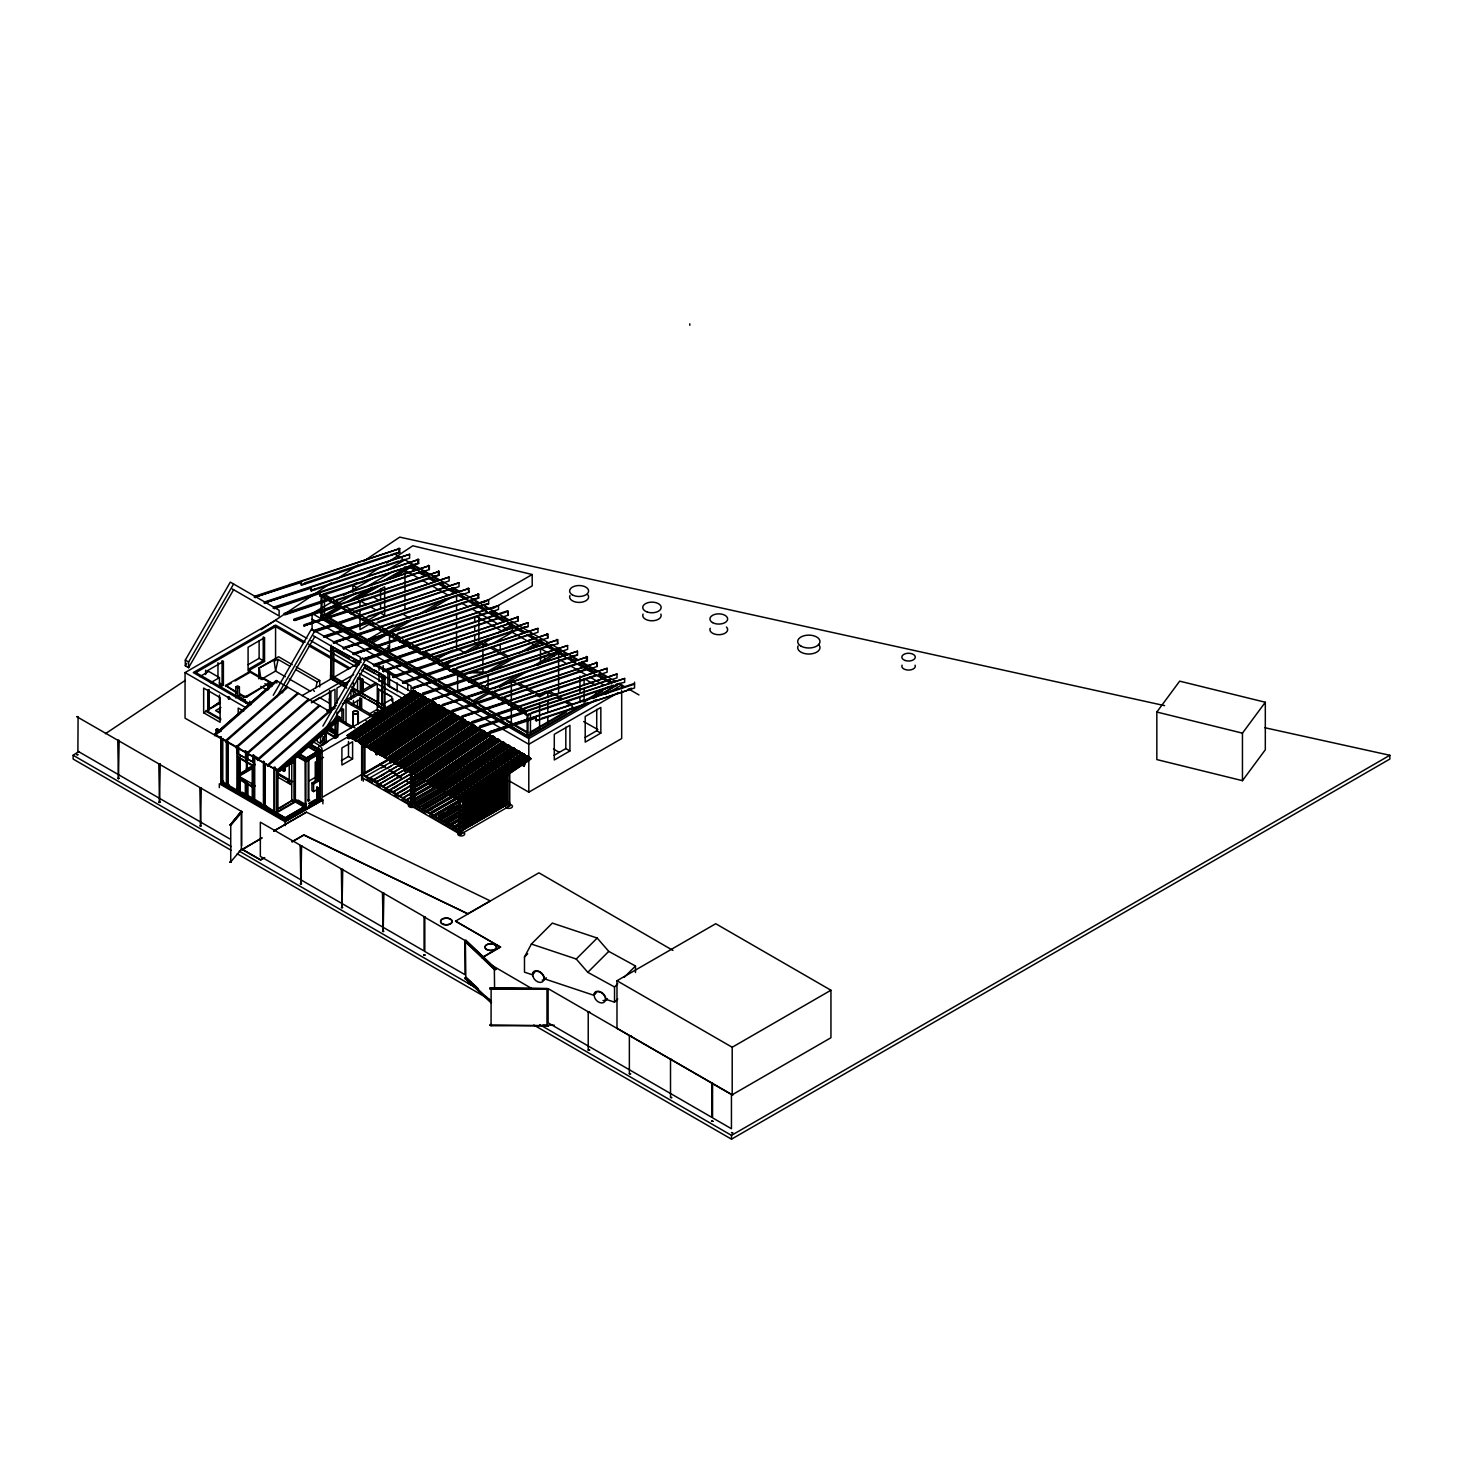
<?xml version="1.0" encoding="UTF-8"?>
<svg xmlns="http://www.w3.org/2000/svg" width="1463" height="1463" viewBox="0 0 1463 1463"><rect width="100%" height="100%" fill="white"/><g stroke="black" fill="none" stroke-linecap="round" stroke-linejoin="round"><path stroke-width="1.5" d="M254.452 597.306L300.647 581.89L301.433 585.237L399.728 552.429L399.728 548.588L254.617 596.282L254.452 597.306L301.469 582.347L301.433 585.237M264.328 603.012L310.522 587.577L311.308 590.942L409.603 558.135L409.603 554.276L264.492 601.988L264.328 603.012L311.345 588.053L311.308 590.942M412.365 565.45L320.36 596.173L319.574 592.808L273.38 608.242L273.544 607.2L418.656 559.506L418.656 563.346L412.365 565.45L411.542 564.59L413.188 566.492L411.542 565.541M320.36 596.173L319.574 592.808M423.063 571.247L331.059 602.354L330.272 598.989L284.078 614.405L284.243 613.381L429.354 565.687L429.354 569.528L423.063 571.631L422.24 570.771L423.063 571.631M331.059 602.354L330.272 598.989M432.938 577.336L340.934 608.041L340.148 604.694L293.953 620.111L294.118 619.087L439.229 571.393L439.229 575.233L432.115 576.861M340.934 608.041L340.148 604.694M442.814 582.64L350.809 613.747L350.023 610.382L303.829 625.817L303.993 624.792L449.104 577.08L449.104 580.939L442.814 583.024L441.991 582.183L442.814 583.024M350.809 613.747L350.846 610.857L303.829 625.817M452.689 588.345L360.684 619.452L359.898 616.088L313.704 631.522L313.868 630.48L458.98 582.786L458.98 586.626L452.689 588.729L451.866 587.87L452.689 588.729M360.684 619.452L359.898 616.088M462.564 594.051L370.56 625.158L369.773 621.793L323.579 637.21L323.744 636.186L468.855 588.492L468.855 592.332L462.564 594.435L461.741 593.576L462.564 594.435M370.56 625.158L370.596 622.269L326.505 636.99M333.454 642.915L379.649 627.499L380.435 630.846L478.73 598.038L478.73 594.197L333.619 641.891L333.454 642.915L380.471 627.974L380.435 630.846M390.347 633.662L343.33 648.621L343.494 647.597L488.605 599.903L488.605 603.744L390.31 636.551L390.347 633.662L387.878 632.144L407.592 620.751M400.222 639.368L353.205 654.327L353.369 653.303L498.481 605.591L498.481 609.449L400.185 642.257L400.222 639.368L395.357 636.46L399.399 638.6M508.356 611.296L363.245 658.99L507.533 610.821L508.356 615.137L410.061 647.963L409.274 644.598L365.183 659.319M410.061 647.963L409.274 644.598M449.69 666.671L424.069 651.895L419.936 653.668L419.149 650.304L375.058 665.025M419.936 653.668L419.149 650.304M521.816 628.633L429.811 659.356L429.025 655.991L382.831 671.426L382.995 670.401L528.106 622.708L528.106 626.548L520.993 628.157M429.811 659.356L429.848 656.466L382.831 671.426M531.691 633.954L439.686 665.062L438.9 661.697L392.706 677.131L392.87 676.107L537.982 628.395L537.982 632.254L531.691 634.339L530.868 633.479L531.691 634.339M439.686 665.062L438.9 661.697M541.566 639.66L449.562 670.767L448.775 667.402L402.581 682.837L402.746 681.795L547.857 634.101L547.857 637.941L541.566 640.044L540.743 639.185L541.566 640.044M449.562 670.767L448.775 667.402M551.441 645.366L459.437 676.473L458.651 673.108L412.456 688.524L412.621 687.5L557.732 639.806L557.732 643.647L551.441 645.75L550.618 644.89L551.441 645.75M459.437 676.473L459.473 673.583L412.456 688.524M561.317 651.072L469.312 682.16L468.526 678.814L422.332 694.23L422.496 693.206L567.607 645.512L567.607 649.353L561.317 651.437L560.494 650.596L561.317 651.437M469.312 682.16L468.526 678.814M432.207 699.936L478.401 684.501L479.187 687.866L577.483 655.058L577.483 651.2L432.371 698.912L432.207 699.936L479.224 684.977L479.187 687.866M442.082 705.641L488.276 690.207L489.063 693.572L587.358 660.746L587.358 656.905L442.247 704.599L442.082 705.641L489.099 690.682L489.063 693.572M590.942 668.17L498.938 699.277L498.151 695.913L451.957 711.329L452.122 710.305L597.233 662.611L597.233 666.451L590.942 668.554L590.119 667.695L590.942 668.554M498.938 699.277L498.151 695.913M461.833 717.035L508.027 701.618L508.813 704.965L607.108 672.157L607.108 668.317L461.997 716.01L461.833 717.035L508.85 702.094L508.813 704.965M610.693 679.582L518.688 710.671L517.902 707.306L471.708 722.74L471.872 721.716L616.984 674.004L616.984 677.863L612.796 679.253M518.688 710.671L517.902 707.306M617.569 683.916L624.664 682.288L624.664 678.448L479.553 726.142L479.389 727.184L525.601 711.75L525.546 714.639L528.801 714.31M526.369 715.114L525.601 711.75M634.54 682.179L634.54 687.994L536.244 720.82L535.476 717.455L489.264 732.872L489.428 731.847L633.717 683.678L634.54 684.154L489.428 731.847M536.244 720.82L535.476 717.455M231.117 824.913L229.746 824.766L231.044 825.004L241.651 812.312C239.237 810.612 244.284 811.727 241.029 811.764L230.368 824.821L241.029 811.764M261.914 837.878L242.127 849.82L241.084 849.29M229.307 698.893L228.722 696.626L230.038 698.253L227.698 697.211L228.685 699.259M255.275 597.782L255.44 596.758L399.728 548.588M265.15 603.488L265.315 602.463L409.603 554.276M273.38 608.242L418.656 559.506M284.078 614.405L429.354 565.687M293.953 620.111L439.229 571.393M304.651 626.292L304.816 625.268L449.104 577.08M334.277 643.391L334.442 642.367L478.73 594.197M344.152 649.097L344.317 648.072L488.605 599.903M354.028 654.802L354.192 653.778L498.481 605.591M363.903 660.508L364.068 659.466M383.653 671.901L383.818 670.877L528.106 622.708M392.706 677.131L537.982 628.395M402.581 682.837L547.857 634.101M413.279 689L413.444 687.976L557.732 639.806M422.332 694.23L567.607 645.512M433.03 700.411L433.194 699.387L577.483 651.2M442.905 706.117L443.07 705.075L587.358 656.905M451.957 711.329L597.233 662.611M462.655 717.51L462.82 716.486L607.108 668.317M471.708 722.74L616.984 674.004M479.389 727.184L624.664 678.448M489.264 732.872L490.251 732.323M289.839 666.195L278.135 659.447L275.574 671.078L260.944 679.509M315.88 687.793L317.16 681.977L319.72 680.496L319.72 686.915M117.772 740.516L119.143 740.424L118.448 778.828L117.753 740.424L119.125 740.516M117.753 778.426L119.143 778.426M158.827 764.235L160.217 764.125L159.504 802.529L158.809 764.125L160.217 764.125M158.827 802.236L160.217 802.126M199.864 787.826L201.272 787.826L200.577 826.248L199.864 787.826L201.272 787.826M199.901 825.937L201.272 825.845M300.208 845.852L301.579 845.742L300.884 884.164L300.189 845.742L301.579 845.742M300.189 883.762L301.579 883.762M341.354 869.607L342.726 869.497L342.031 907.92L341.336 869.497L342.726 869.497M341.354 907.609L342.726 907.517M382.501 893.363L383.873 893.253L383.178 931.675L382.483 893.253L383.873 893.253M382.501 931.364L383.873 931.273M588.217 1012.03L589.607 1012.03L588.217 1012.03L588.217 1050.05L589.607 1050.05L588.217 1050.05M629.364 1035.786L630.754 1035.786L629.364 1035.786L629.364 1073.805L630.754 1073.805L629.383 1073.696M670.511 1059.541L671.901 1059.541L670.511 1059.541L670.511 1097.561L671.883 1097.671L670.712 1097.268M617.752 998.955L614.533 1002.173L605.901 999.302A6.986 4.938 45 0 0 599.848 991.585A6.986 4.938 45 0 0 593.813 995.279L544.419 978.82A6.986 4.938 45 0 0 538.384 971.103A6.986 4.938 45 0 0 532.331 974.779L524.486 972.164L524.486 956.967L531.38 944.056L552.337 923.098L597.197 938.057L608.754 951.371L635.491 966.019L635.491 972.529M233.605 589.717L188.599 667.677L185.307 665.775L185.307 660.087L230.313 582.109L279.122 610.272L279.122 615.978L232.288 588.949M185.307 665.775L186.697 663.361M188.599 667.677L188.599 661.989L233.605 584.011M273.252 695.272L311.528 628.999L360.319 657.161L360.319 662.867L313.503 635.838M276.544 697.174L314.819 630.9L458.98 582.786M282.377 692.767L314.819 636.588M322.866 726.123L362.257 657.893L411.066 686.074L411.066 691.761L364.232 664.732M365.549 659.795L320.543 737.773L320.543 743.46L317.252 741.576L317.252 737.773M320.543 743.46L365.549 665.5M504.973 805.802L507.295 801.779M462.857 806.296L465.106 802.437M462.857 808.984L467.41 801.139M462.857 810.703L469.495 799.255M462.857 813.391L471.836 797.92M462.857 815.348L473.921 796.274M462.857 818.036L476.28 794.884M462.857 819.774L477.633 794.263M462.857 822.444L477.285 797.554M479.498 793.732L481.711 789.892M462.857 824.401L482.113 791.172M462.857 827.089L485.661 787.697M462.857 828.826L486.429 788.1L479.078 793.165M464.064 829.43L488.752 786.765M465.764 828.442L490.452 785.777M468.087 827.107L493.854 782.595M469.586 826.248L494.732 782.815M471.909 824.894L498.17 779.56M473.61 823.925L499.432 779.322M475.932 822.572L501.699 778.097M477.432 821.712L503.967 775.884M479.754 820.377L506.198 774.75M481.437 819.39L507.295 774.805M483.778 818.055L507.295 777.493M485.259 817.177L507.295 779.212M487.581 815.842L507.295 781.9M489.282 814.873L507.295 783.857M500.949 808.125L507.295 797.207M491.605 813.519L507.295 786.545M493.104 812.66L507.295 788.264M495.427 811.325L507.295 790.953M503.272 806.79L507.295 799.895M497.127 810.337L507.295 792.909M499.45 809.002L507.295 795.598M547.272 988.567L489.666 988.183L490.343 989.244L490.343 987.872L547.765 988.677M1156.831 712.042L1179.672 681.155L1265.312 702.258L1265.312 749.769L1242.453 780.675L1156.831 759.571L1156.831 712.042L1242.453 733.146L1265.312 702.258M230.368 824.821L241.029 812.148M374.418 714.968L374.418 713.066L376.064 712.591A12.381 7.15 0 0 1 379.191 713.249M524.486 956.967L527.704 953.73M532.331 974.779L534.653 972.456M531.38 944.056L576.239 959.015L597.197 938.057M576.239 959.015L587.797 972.328L608.754 951.371M593.813 995.279L596.136 992.938M614.533 1002.173L614.533 986.976L617.752 983.758M624.207 977.302L635.491 966.019M277.092 681.136L214.842 735.779L214.805 734.316L276.233 680.533L330.729 712.097M214.842 734.444L276.233 680.533M286.967 686.824L225.54 740.625L226.363 742.436M287.79 687.299L226.363 741.101L226.399 785.357L229.033 784.589L227.058 785.741L227.058 740.132M297.666 693.005L236.238 746.807L236.238 748.123L298.489 693.48M308.364 699.186L246.936 752.97L247.759 754.78M247.759 753.445L309.187 699.661M319.062 705.367L257.634 759.151L257.634 760.486L319.885 705.843M329.047 711.128L267.619 764.93L267.619 766.246L329.87 711.603M279.031 771.513L340.422 717.583L279.031 771.513L214.805 734.316M471.141 982.587L466.24 977.997L464.887 978.601L466.167 978.491L465.069 978.418L491.202 1002.905M529.606 757.541L463.204 802.62A2.926 1.536 55.9 0 0 460.717 801.194A2.908 1.536 55.9 0 1 458.248 799.767A2.926 1.536 55.9 0 0 455.779 798.341A2.908 1.536 55.9 0 1 453.311 796.914A2.926 1.536 55.9 0 0 450.842 795.488A2.908 1.536 55.9 0 1 448.373 794.062A2.926 1.536 55.9 0 0 445.886 792.635A2.908 1.536 55.9 0 1 443.417 791.209A2.926 1.536 55.9 0 0 440.948 789.782A2.908 1.536 55.9 0 1 438.479 788.356A2.926 1.536 55.9 0 0 436.011 786.929A2.908 1.536 55.9 0 1 433.542 785.503A2.926 1.536 55.9 0 0 431.073 784.077A2.908 1.536 55.9 0 1 428.604 782.65A2.926 1.536 55.9 0 0 426.117 781.224A2.908 1.536 55.9 0 1 423.648 779.797A2.926 1.536 55.9 0 0 421.179 778.371A2.908 1.536 55.9 0 1 418.711 776.944A2.926 1.536 55.9 0 0 416.242 775.518A2.908 1.536 55.9 0 1 413.773 774.092A2.926 1.536 55.9 0 0 411.286 772.665A2.908 1.536 55.9 0 1 408.817 771.239A2.926 1.536 55.9 0 0 406.348 769.812A2.908 1.536 55.9 0 1 403.879 768.386A2.926 1.536 55.9 0 0 401.411 766.959A2.908 1.536 55.9 0 1 398.942 765.515A2.926 1.536 55.9 0 0 396.455 764.088A2.908 1.536 55.9 0 1 394.004 762.662A2.926 1.536 55.9 0 0 391.517 761.235A2.908 1.536 55.9 0 1 389.048 759.809A2.926 1.536 55.9 0 0 386.579 758.383A2.908 1.536 55.9 0 1 384.111 756.956A2.926 1.536 55.9 0 0 381.642 755.53A2.908 1.536 55.9 0 1 379.173 754.103A2.926 1.536 55.9 0 0 376.686 752.677A2.908 1.536 55.9 0 1 374.217 751.251A2.926 1.536 55.9 0 0 371.748 749.824A2.908 1.536 55.9 0 1 369.279 748.398A2.926 1.536 55.9 0 0 366.811 746.971A2.908 1.536 55.9 0 1 364.342 745.545A2.926 1.536 55.9 0 0 361.855 744.118A2.908 1.536 55.9 0 1 359.386 742.692A2.926 1.536 55.9 0 0 356.917 741.266A2.908 1.536 55.9 0 1 354.448 739.839A2.926 1.536 55.9 0 0 351.98 738.413A2.908 1.536 55.9 0 1 349.511 736.986A2.926 1.536 55.9 0 0 347.206 735.523L413.517 690.463L416.315 692.383L348.121 738.358L352.327 736.547M347.17 735.542L413.755 690.445M348.121 738.358L347.901 735.468L413.48 691.121L398.503 701.435M353.534 731.847L394.754 703.977M347.371 735.34L348.669 735.944L415.035 691.011M348.669 735.944L415.547 691.487M349.511 736.986L415.913 691.908M350.754 737.974L417.174 693.078L421.253 695.236L354.796 740.077L350.754 737.974A2.908 1.536 55.9 0 1 349.895 737.279L349.09 736.346M350.974 738.084L417.613 693.279M351.413 738.23L418.016 693.371M351.632 738.266L418.381 693.334M351.961 738.413L418.711 693.297M353.571 738.76L419.991 693.864M354.083 739.236L420.484 694.34M420.85 694.76L354.43 739.656L420.869 694.943A2.908 1.536 55.9 0 0 423.319 696.37A2.926 1.536 55.9 0 1 425.806 697.796A2.908 1.536 55.9 0 0 428.275 699.223M354.832 740.132A2.908 1.536 55.9 0 0 356.551 741.119L422.99 696.223L426.19 698.089A2.908 1.536 55.9 0 0 427.068 698.784L431.128 700.942A2.908 1.536 55.9 0 0 432.847 701.929L433.194 701.893A2.926 1.536 55.9 0 1 435.7 703.502A2.908 1.536 55.9 0 0 438.15 704.928A2.926 1.536 55.9 0 1 440.637 706.355A2.908 1.536 55.9 0 0 443.106 707.781A2.926 1.536 55.9 0 1 445.575 709.208M356.917 741.266L423.648 696.169M356.588 741.119L358.325 741.485L424.928 696.735M359.02 742.088L425.44 697.193M359.386 742.509L425.788 697.613M359.386 742.692L425.806 697.796M358.545 741.65L359.77 742.985L426.154 698.034M359.77 742.985A2.908 1.536 55.9 0 0 360.648 743.679L427.068 698.784M360.648 743.679L427.507 698.985M360.867 743.789L427.946 699.076M361.855 744.118L428.586 699.021M362.403 743.936L363.501 744.502L429.866 699.588M363.501 744.502L430.378 700.046M430.744 700.466L364.324 745.362L430.744 700.649A2.908 1.536 55.9 0 0 433.213 702.075M431.091 700.887L364.689 745.783L363.921 744.905M432.883 701.929L366.463 746.825L369.664 748.69L436.047 703.74M366.792 746.971L433.523 701.874L436.084 703.794M368.402 747.337L434.822 702.441M368.895 747.794L435.316 702.898M369.261 748.215L435.681 703.319M369.279 748.398L435.7 703.502M374.565 751.507L440.985 706.611L437.163 704.599L370.541 749.385L374.601 751.543M370.962 749.586L437.583 704.745M371.383 749.678L438.15 704.745M371.73 749.824L438.479 704.727M373.339 750.19L439.76 705.294M373.851 750.647L440.272 705.751M374.217 751.251L440.619 706.172M441.479 707.452L375.881 751.799L376.101 754.506L445.209 708.604M379.502 754.359L445.922 709.464L443.088 707.598L376.357 752.531L379.557 754.396A2.908 1.536 55.9 0 0 380.417 755.091L384.495 757.249A2.908 1.536 55.9 0 0 386.195 758.236M376.686 752.677L443.417 707.58M376.101 754.506L444.697 708.147M379.173 754.103L445.575 709.025A2.908 1.536 55.9 0 0 448.044 710.634A2.926 1.536 55.9 0 1 450.531 712.06A2.908 1.536 55.9 0 0 452.981 713.487A2.926 1.536 55.9 0 1 455.468 714.913A2.908 1.536 55.9 0 0 457.919 716.358A2.926 1.536 55.9 0 1 460.406 717.766A2.908 1.536 55.9 0 0 462.875 719.211A2.926 1.536 55.9 0 1 465.344 720.637A2.908 1.536 55.9 0 0 467.813 722.064M380.417 755.091L447.678 710.488L380.855 755.292M380.636 755.201L447.056 710.305M381.258 755.383L448.355 710.433L381.624 755.53M383.233 755.896L449.635 711L450.915 712.353A2.908 1.536 55.9 0 0 452.616 713.341L455.853 715.206A2.908 1.536 55.9 0 0 456.73 715.901L460.79 718.059L394.333 762.918M383.727 756.353L450.147 711.457M384.111 756.956L450.513 711.878M384.458 757.212L450.86 712.316M452.652 713.341L386.89 758.181M386.561 758.383L453.311 713.286M387.128 758.2L388.207 758.767L454.591 713.853M388.207 758.767L455.084 714.31M388.646 759.169L455.45 714.749L389.048 759.809M389.396 760.065L455.816 715.169M395.504 756.078L389.871 759.864L390.091 762.589L390.914 763.064L390.694 760.339L456.291 716.01M399.253 753.536L408.616 747.209M412.365 744.667L436.724 728.208M440.473 725.666L449.854 719.339M456.73 715.901L390.31 760.797L394.37 762.955M390.53 760.925L457.151 716.102M390.95 761.053L457.59 716.193M391.517 761.235L458.248 716.139M393.108 761.601L459.528 716.705M393.62 762.058L460.04 717.163M393.986 762.497L460.388 717.601M393.986 762.662L460.406 717.766M396.455 764.107L463.186 718.991L465.728 720.912L399.289 765.771L396.126 763.942L463.186 718.991M398.101 764.472L464.466 719.558M398.558 764.911L464.978 720.015M398.924 765.35L465.344 720.454L398.942 765.533M467.794 721.881L400.185 766.502L467.813 721.881L470.684 723.764L404.227 768.624L401.228 766.795M400.624 766.703L467.246 721.881M401.392 766.959L468.142 721.844M403.002 767.307L469.422 722.411M403.514 767.764L469.916 722.868M403.879 768.386L470.281 723.307M404.062 768.441L404.263 768.66A2.908 1.536 55.9 0 0 405.983 769.648L472.75 724.734L475.621 726.617A2.908 1.536 55.9 0 0 476.499 727.312L480.559 729.47A2.908 1.536 55.9 0 0 482.278 730.458L485.515 732.323M406.348 769.812L473.079 724.697M403.861 767.947L404.904 771.147L408.287 768.861M406.019 769.648L407.976 770.196L474.359 725.264M407.976 770.196L474.872 725.739M408.817 771.239L475.219 726.16A2.908 1.536 55.9 0 0 477.706 727.769A2.926 1.536 55.9 0 1 480.175 729.196A2.908 1.536 55.9 0 0 482.644 730.622A2.926 1.536 55.9 0 1 485.131 732.049A2.908 1.536 55.9 0 0 487.581 733.475A2.926 1.536 55.9 0 1 490.068 734.901A2.908 1.536 55.9 0 0 492.537 736.328A2.926 1.536 55.9 0 1 495.006 737.754A2.908 1.536 55.9 0 0 497.475 739.181A2.926 1.536 55.9 0 1 499.962 740.607A2.908 1.536 55.9 0 0 502.412 742.034A2.926 1.536 55.9 0 1 504.9 743.46A2.908 1.536 55.9 0 0 507.35 744.886M408.415 770.58L409.201 771.513L475.585 726.581M409.201 771.513A2.908 1.536 55.9 0 0 410.079 772.226L476.499 727.312M410.079 772.226L476.719 727.44M410.298 772.336L477.139 727.586M410.518 772.409L477.688 727.586M411.286 772.665L478.017 727.55M411.103 772.501L412.932 773.049L479.297 728.117M413.389 773.488L479.809 728.592M412.932 773.049L413.755 773.909L480.175 729.013M414.102 774.329L480.522 729.434M482.315 730.458L415.894 775.353L419.095 777.219L485.478 732.286M416.224 775.518L482.955 730.403M417.833 775.865L484.253 730.97M418.327 776.341L484.747 731.445M418.692 776.762L485.113 731.866L418.711 776.944M486.813 733.237L419.972 777.932L487.216 733.31M420.192 778.042L487.911 733.256L421.161 778.371M422.77 778.718L489.191 733.823L490.452 735.176M420.613 778.188L423.447 779.377L489.703 734.298M423.63 779.614L490.05 734.719M423.648 779.797L490.068 734.901M423.996 780.035L490.416 735.139M426.117 781.224L492.848 736.108L495.39 738.029M426.666 781.041L427.745 781.608L494.128 736.675M427.745 781.608L494.64 737.151M428.586 782.467L495.006 737.571L428.586 782.65M428.933 782.888L495.354 737.992M428.184 781.992L428.97 782.924A2.908 1.536 55.9 0 0 429.848 783.638L496.487 738.852L500.346 740.9A2.908 1.536 55.9 0 0 502.047 741.887L505.284 743.753A2.908 1.536 55.9 0 0 506.161 744.448L510.221 746.605A2.908 1.536 55.9 0 0 511.94 747.593L445.886 792.635L448.757 794.354L515.159 749.458M429.848 783.638L496.908 738.998M430.287 783.839L497.475 738.998M431.055 784.077L497.786 738.961M469.33 758.767L474.945 754.963M499.066 739.528L432.664 784.424L432.883 787.295L431.841 784.095M433.158 784.899L499.578 740.004M505.247 743.698L438.827 788.594L435.663 786.783A2.908 1.536 55.9 0 1 433.926 785.796L499.944 740.424M433.889 785.741L500.291 740.845M435.663 786.783L502.412 741.851M435.992 786.747L502.742 741.814M437.602 787.277L504.022 742.381M438.114 787.752L504.516 742.857M438.479 788.356L504.881 743.277M506.161 744.448L439.741 789.343L443.801 791.501L510.185 746.551M439.961 789.453L506.381 744.557M440.162 789.545L506.801 744.704M440.582 789.636L507.35 744.704M440.948 789.782L507.679 744.667M442.539 790.13L508.959 745.234M443.051 790.605L509.471 745.709M443.417 791.209L509.819 746.13M511.977 747.593L445.868 792.452M445.886 792.635L512.288 747.556M450.385 790.111L446.636 792.635L446.855 795.36L445.813 792.16M487.874 764.765L491.623 762.241M447.495 793.001L513.897 748.087L514.958 749.221M447.989 793.458L514.409 748.562M448.355 793.879L514.775 748.983M448.373 794.062L514.775 749.166A2.908 1.536 55.9 0 0 517.244 750.592A2.926 1.536 55.9 0 1 519.731 752.019A2.908 1.536 55.9 0 0 522.181 753.445A2.926 1.536 55.9 0 1 524.668 754.871A2.908 1.536 55.9 0 0 527.137 756.298M449.836 795.159L516.476 750.354L520.115 752.311L453.658 797.152L449.616 795.049L516.476 750.354M450.257 795.305L516.914 750.446M450.823 795.488L517.555 750.391M452.433 795.854L518.853 750.958M452.945 796.311L519.347 751.415M453.292 796.732L519.712 751.836M453.311 796.914L519.731 752.019M453.695 797.207A2.908 1.536 55.9 0 0 455.414 798.195L521.852 753.299L525.052 755.164A2.908 1.536 55.9 0 0 525.93 755.859L526.771 756.152M455.45 798.195L522.51 753.244M455.761 798.158L457.407 798.725L523.791 753.811M457.407 798.725L524.303 754.268M458.248 799.584L524.65 754.689M457.846 799.127L458.431 799.822L524.668 754.871M458.431 799.822L525.016 755.109M458.632 800.06A2.908 1.536 55.9 0 0 459.51 800.755L526.15 755.969M459.51 800.755L526.351 756.06M459.949 800.956L527.448 756.097L460.717 801.194M460.15 801.011L462.125 801.413L528.728 756.664L529.99 758.017A2.908 1.536 55.9 0 0 530.868 758.712L464.448 803.608A2.908 1.536 55.9 0 1 463.186 802.437M462.82 802.017L529.24 757.121M529.953 757.98L463.533 802.876L462.125 801.413M464.32 803.15L471.708 798.158M490.16 785.686L499.377 779.45M503.071 776.944L521.523 764.472M464.448 803.608L530.868 758.712M462.271 801.669L463.314 804.869L529.716 759.974L528.692 756.773M231.319 850.387L73.15 759.059L73.15 755.274L78.856 751.47M105.427 733.713L185.179 680.441M261.146 629.712L331.406 582.786M337.093 578.964L357.996 565.029M363.684 561.207L399.765 537.122L1164.621 705.641M352.894 592.131L352.894 585.291L356.643 582.823M362.257 579.129L380.983 566.784M386.598 563.072L412.804 545.79L532.203 574.52L532.203 585.913L493.378 608.334M456.749 828.972L458.724 827.82M458.724 825.132L454.408 827.619M303.042 583.92L305.511 583.444M312.917 589.662L315.386 589.132M275.282 769.483L185.051 718.205L185.051 672.578L275.574 620.33L306.919 638.417M393.437 554.148L391.06 554.568L391.883 555.044M587.431 702.843L527.978 737.151L321.147 617.733L321.147 595.313L323.616 593.887L341.336 604.128M321.97 616.307L321.97 596.739L324.439 595.313L328.37 597.599M195.914 672.578L275.574 626.603L275.574 660.801M206.941 670.968L223.4 661.477L223.4 685.233L219.743 687.336M264.547 637.703L248.088 647.213L248.088 670.968L264.547 661.477L264.547 637.703L263.23 636.954L263.23 660.709L248.6 669.158M199.846 676.601L208.752 671.444L219.45 677.625L219.45 686.348M312.094 630.571L312.094 613.472L331.845 602.061M343.714 595.203L375.314 576.952M387.183 570.113L404.958 559.835M320.324 613.472L355.747 593.009M367.56 586.188L393.145 571.411M339.251 606.34L321.147 616.783L527.978 736.2L585.474 703.008M347.06 601.823L372.462 587.157M382.227 581.524L411.542 564.59M325.572 615.192L339.251 607.291M349.017 601.64L354.869 598.257M358.782 596.008L364.653 592.625M386.141 580.208L390.054 577.958M393.968 575.691L405.69 568.924M340.952 607.255L325.261 616.307L322.793 614.899M352.711 600.47L378.204 585.749M389.981 578.946L414.011 565.065L393.894 577.629M210.544 682.764L219.45 677.625M327.218 616.142L340.952 608.206M356.643 599.153L382.136 584.432M248.143 664.659L259.116 658.332L264.547 661.477M363.757 598.934L359.971 601.128L359.971 605.517M371.364 594.545L384.659 586.864L384.659 615.374L377.052 619.763M218.426 686.568L222.083 684.465L222.083 660.709L223.4 661.477M236.403 692.731L225.54 685.507L250.228 671.261L268.332 681.703A2.323 1.335 0 0 1 268.332 683.605L246.936 696.918A2.323 1.335 0 0 1 243.644 696.918L240.023 694.815M225.54 686.458L231.245 683.166M235.031 680.972L250.228 672.212L262.901 679.527M258.823 678.832L258.823 668.134L278.573 656.741L292.289 664.659M258.823 668.134L274.02 660.032L278.135 659.447M235.781 697.979L235.781 686.897L237.591 685.836L239.402 686.897L239.402 697.979M235.781 686.897L237.591 687.939L239.402 686.897M220.748 719.796L206.118 711.347L219.249 702.459L210.489 708.458M203.65 712.774L220.108 722.283L220.108 697.577L203.65 688.067L203.65 712.774L209.081 709.646L209.081 689.439M212.318 707.58L219.45 703.465M361.544 623.97L380.545 612.997L384.659 615.374M220.913 707.562L215.61 710.616L219.45 712.847M369.462 624.152L359.971 629.639L359.971 618.666M354.064 611.461L441.991 582.183M240.023 693.864L243.644 695.967A2.323 1.335 0 0 0 246.936 695.967L270.216 682.416L270.874 683.55M369.737 624.683L373.815 623.311M270.874 682.782L268.57 684.117L268.57 689.439M331.315 648.018L330.492 648.493L358.289 664.549M382.044 629.529L383.69 629.017M367.56 639.788L393.145 625.012M217.347 731.482L216.03 732.231L216.03 729.58L217.347 728.812L221.224 731.061M370.267 642.312L385.921 633.26M417.449 615.063L445.063 599.117M371.913 643.263L387.567 634.211M389.524 651.2L389.524 633.095L416.169 617.697M425.788 612.156L450.787 597.709M378.131 621.885L461.741 593.576M331.315 675.357L330.492 675.833L346.603 685.141M330.492 678.686L332.961 679.143L331.315 679.161L331.315 645.165L330.492 678.686L346.804 688.104M302.073 695.638L357.173 663.836M383.653 650.157L389.524 646.774L387.878 645.823M472.439 599.757L470.062 600.177L486.338 609.669M333.783 679.618L332.961 680.094L332.961 647.067L361.068 662.355M410.28 643.939L403.441 639.971L401.795 640.922L402.618 641.452M308.565 700.686L353.625 674.662M483.668 602.537L532.203 574.52M311.82 702.167L319.72 697.595M311.381 702.843L334.99 689.219L334.99 706.812M349.767 680.679L336.965 688.067L336.965 703.484M479.937 605.883L482.315 605.463M409.238 647.487L413.316 645.677L420.137 649.609M237.591 753.811L253.556 762.26L237.591 753.811L237.591 746.203M261.456 803.315L254.873 799.511L252.898 800.663L237.591 791.812L238.25 756.097M492.19 611.15L489.812 611.589L525.711 632.4M382.501 674.717L381.678 708.238L384.97 709.189L384.97 676.144L364.141 665.08M419.113 653.193L423.191 651.382M381.678 678.046L382.501 677.57L381.678 705.385M326.67 711.128L336.453 705.477M344.299 700.942L375.644 682.855M384.97 678.997L364.141 667.914M329.724 711.256L335.155 708.129M342.397 703.941L377.289 683.806L377.289 711.164M245.985 760.559L245.327 750.665M246.644 760.943L245.985 751.049M502.065 616.856L415.474 645.402M337.916 712.243L343.549 708.988L343.549 722.283M351.083 704.636L361.654 698.528L361.654 709.61M378.204 704.325L378.533 689.164L391.7 696.772L391.7 701.051M222.943 781.077L220.968 782.23L236.933 791.446L238.908 790.294M223.601 781.461L221.626 782.595L220.968 736.602L220.968 783.747L285.98 821.273M237.591 756.462L252.898 765.314L254.873 764.161M437.327 659.082L452.725 650.194M239.566 773.781L246.442 769.794L246.442 760.669M246.278 768.935L254.873 764.93M238.396 775.207L251.874 767.435M238.487 775.92L251.545 768.368M238.981 776.195L252.038 768.66M240.225 777.749L238.25 778.901L238.25 792.196L240.225 791.062L240.225 779.98M373.12 664.696L518.231 617.002L518.231 620.842L424.014 651.858M450.915 660.106L445.264 663.361L450.439 666.36M460.333 654.674L488.477 638.417M497.713 633.095L510.66 625.615M446.91 664.312L458.285 657.747M467.758 652.279L482.918 643.519L486.722 645.713M493.817 637.246L484.564 642.586L488.368 644.762M506.765 629.767L512.306 626.566L512.306 632.272L493.817 642.934M391.7 696.772L378.204 689.366M304.213 748.983L307.98 746.807M383.178 704.069L392.779 698.528L392.852 705.148M273.965 812.825L273.965 767.215L275.282 767.215M369.06 714.109L377.289 709.354L381.203 711.621M330.016 729.031L335.704 734.645L327.95 728.007M384.97 706.336L352.455 688.506M237.591 791.812L240.225 791.062M290.826 760.888L294.703 758.657L294.703 802.364M285.084 767.252L294.703 761.693L291.74 760.742L294.045 762.077L294.045 801.98L291.74 800.663L291.74 762.955M319.044 746.331L409.567 694.065A2.505 1.445 60 0 1 410.353 693.992M281.134 768.77L277.257 771.001L277.257 811.672L274.623 813.19L253.556 801.029L253.556 754.67M285.011 766.539L294.703 760.943L292.399 760.358M321.183 745.417L327.84 741.558M355.07 727.989L338.904 718.9L338.319 716.486L276.891 770.269L276.891 771.604L282.304 768.477M335.064 737.882L337.368 736.547L337.368 721.936L335.064 723.271L335.064 737.882L338.026 736.749M350.681 690.335L384.97 709.189M277.257 771.769L281.499 769.319M277.714 772.08L283.127 768.953L339.727 719.375L339.142 716.961L276.891 771.604M254.873 785.448L252.898 786.6L237.591 777.749M254.873 786.216L252.898 787.35L237.591 778.517M308.638 744.521L318.513 750.226L319.83 749.477L319.83 752.128M305.895 758.273L316.447 752.183M283.84 771.385L285.157 770.635L285.157 767.965L283.84 768.733L283.84 771.385L279.963 769.154M298.873 754.213L306.224 758.474L310.119 756.225M313.996 753.975L317.873 750.976L306.224 758.474M306.553 758.657L311.729 755.676M297.117 755.109L305.895 760.175L321.823 750.976L305.895 760.943L297.117 755.859M463.789 671.572L457.608 672.395L453.713 670.145M389.067 758.73L322.153 797.353L322.153 751.744L349.712 735.834M247.302 795.141L245.327 796.293L245.327 782.979L247.302 781.845L239.566 777.383L239.566 758.364M320.507 753.262L305.895 761.693L295.361 755.621M323.469 757.377L315.24 762.132L315.277 781.864M254.215 799.127L252.239 800.279L252.239 786.966M253.556 801.029L255.531 799.895M287.589 781.388L289.564 780.254L287.589 782.156L291.375 783.583M509.471 658.862L486.429 672.157L472.842 671.81M518.524 653.632L538.859 641.891M491.97 670.877L517.207 656.302M526.918 650.688L540.505 642.842M341.354 760.614L348.487 756.499L352.601 758.876L352.601 741.759L341.903 747.94L341.903 765.039L352.601 758.876M266.065 805.985L264.09 807.119L264.09 761.51M308.693 781.169L315.277 777.383M550.618 644.89L462.692 674.187L461.046 675.138L461.869 675.65M311.948 783.034L318.532 779.23L320.178 780.181L320.178 787.789L313.594 791.593L311.948 790.642L311.948 783.034L313.594 783.985L320.178 780.181M480.797 686.586L482.443 686.037M277.403 808.929L292.399 800.279L294.703 801.614L277.915 811.307L277.915 771.385M279.726 808.344L292.399 800.279M305.895 760.175L305.895 808.07L295.361 801.98L274.623 813.958L274.623 767.581M472.311 701.216L490.032 690.993M493.964 688.726L519.566 673.949M533.337 665.994L556.964 652.352M560.494 650.596L472.567 679.893M473.957 702.167L489.703 693.078M498.92 695.108L492.318 691.286L490.672 692.237L491.495 692.767M499.541 687.409L528.198 670.859M537.707 665.372L558.61 653.303L558.61 693.499M306.553 804.266L305.072 805.125L295.197 799.42L295.197 756.097M316.886 786.893L316.886 798.304L320.507 799.639L320.507 752.494M308.602 803.461L315.496 799.493M275.446 812.148L285.157 817.762L304.414 806.643M284.663 818.238L305.694 806.095M309.425 803.937L318.038 798.963L318.038 787.569M275.026 812.678L285.157 818.512L304.121 807.576M308.858 805.601L320.507 798.871M390.219 758.639L362.477 774.64L365.695 776.396L391.609 761.711M388.152 760.193L362.477 775.024L362.477 745.636M220.968 782.979L285.157 820.048L322.226 798.78L322.226 800.005L286.017 820.926L286.017 819.682M571.192 656.759L568.814 657.198L574.904 660.801M219.322 787.624L219.322 783.747L285.157 821.749L322.902 799.968L322.902 803.845M362.477 776.926L361.654 777.402L460.406 834.404L509.782 805.912L509.764 773.726M498.115 698.802L502.193 696.991L526.515 711.036M381.66 767.856L385.61 765.57M306.444 812.184L273.709 831.075L306.444 812.184L490.324 900.915L467.721 913.772L303.883 834.879L292.088 841.682M242.181 849.326L261.914 838.061M396.967 762.534L369.06 778.353L365.933 776.542M386.927 768.605L390.877 766.319M372.608 780.858L400.332 764.472L372.443 780.291L369.316 778.499M380.508 776.304L384.458 774.018M581.067 662.465L578.69 662.904L594.581 672.175M512.068 702.697L510.422 703.648L511.245 704.16M403.55 766.429L375.808 782.248L372.681 780.437M403.715 766.429L375.973 782.431L379.356 784.753M381.898 779.395L385.848 777.109M404.94 769.52L379.191 784.186L407.08 768.368M546.174 691.194L539.591 694.998L518.688 682.928M410.207 770.178L382.556 786.143L379.429 784.333M382.648 786.655L410.463 770.324M398.448 777.548L402.471 775.299M553.526 695.437L547.82 692.145L539.591 696.9L535.824 694.724M590.119 667.695L504.351 696.717M517.865 710.195L521.944 708.385M242.273 849.235L260.633 859.842L264.565 857.574M242.309 849.528L260.633 860.025L264.565 857.757M292.088 841.865L303.883 835.062L467.721 913.772M411.615 773.269L385.939 788.082L382.812 786.289M411.853 773.415L386.013 788.612L389.304 790.038L411.03 777.493M391.938 785.192L395.979 782.961M411.286 777.639L389.396 790.55M393.346 788.283L397.369 786.052M416.388 778.298L392.687 791.977L389.469 790.605M416.626 778.444L392.761 792.507M408.561 783.382L412.603 781.151M599.995 673.401L598.44 674.297L604.438 677.863M411.03 783.107L406.293 781.315M530.447 714.255L527.155 715.206L527.155 734.773M421.728 779.102L396.052 793.934L392.852 792.562M421.984 779.249L396.217 794.5M400.094 792.178L406.092 788.795M425.111 781.059L399.436 795.872L396.308 794.08M399.6 796.457L425.349 781.205M403.55 794.171L407.5 791.885M428.476 782.998L402.8 797.829L399.673 796.018M428.732 783.144L402.965 798.396M408.817 794.921L412.767 792.653M431.859 784.954L406.184 799.767L403.057 797.975M432.097 785.101L406.348 800.352M420.082 792.324L424.124 790.075M437.455 785.905L409.549 801.724L406.421 799.914M529.935 732.231L573.094 707.306M582.896 701.655L608.389 686.933M530.776 732.689L540.615 727.02M541.712 726.38L566.199 712.243M583.92 702.002L602.5 691.286M527.978 735.249L530.447 733.823M615.996 684.428L617.569 683.532M593.283 698.491L619.215 683.532L625.231 687.025M601.11 694.943L619.215 683.532M412.932 803.681L438.845 788.996M312.094 613.472L528.801 738.577L595.99 699.789M605.865 694.084L621.684 684.958L621.684 688.762M416.297 805.619L442.228 790.934M617.733 692.95L528.801 744.283L312.094 619.16M421.655 806.424L445.429 792.891L421.819 806.625M423.045 809.514L446.837 795.982L423.209 810.081M426.428 811.471L454.152 795.634L426.593 811.654M428.568 810.886L432.518 808.618M448.318 799.493L452.268 797.207M432.573 809.149L427.909 810.886M429.793 813.41L457.535 797.591M429.957 813.611L457.7 797.591M431.859 812.788L435.883 810.557M441.735 807.101L445.758 804.851M449.635 802.529L455.633 799.164M460.827 799.401L433.249 815.879M461.064 799.529L433.249 815.494L458.724 800.791M438.516 816.171L444.441 812.751M448.391 810.465L454.316 807.046M438.607 816.317L458.522 804.906M474.231 795.835L480.248 792.361M441.899 818.11L457.7 809.002M461.65 806.716L489.3 790.751L486.173 788.941M440.162 819.39L457.937 809.13M461.723 806.863L489.538 790.898L492.665 792.69L443.289 821.2M554.093 755.347L565.815 748.581L569.93 750.958L569.93 725.301L554.294 734.316L554.294 759.974L569.93 750.958M584.999 737.517L596.721 730.732L600.836 733.109L600.836 707.452L585.2 716.486L585.2 742.143L600.836 733.109M457.37 813.373L443.454 821.767M461.156 811.087L492.921 792.836L496.048 794.647L446.672 823.157L458.724 816.263M464.393 809.789L468.233 807.576M450.037 825.095L499.578 797.17M469.879 814.214L473.902 811.983M453.42 827.052L502.797 798.542L499.669 796.732L450.202 825.662M457.535 825.333L453.493 827.564L503.034 798.688L506.161 800.48M481.144 811.599L485.186 809.368M495.792 810.173L499.633 807.96M462.71 829.466L506.363 804.028M507.076 804.431L462.802 829.996L462.838 800.718M509.161 780.84L528.801 792.178L621.684 738.559L621.684 690.664M507.314 806.387L509.782 805.912M455.542 921.16L500.474 947.091L455.542 921.16L538.914 872.826L672.943 950.42M482.059 957.534L500.474 946.908M482.059 957.735L500.474 947.091M616.984 980.74L715.736 923.72L830.947 990.232L830.947 1037.742L732.195 1094.763L616.984 1028.251L616.984 980.74L732.195 1047.252L830.947 990.232M539.737 1024.649L731.5 1135.361L1389.85 755.274L1389.85 759.059L731.5 1139.165L533.794 1025.014M412.31 800.206L436.102 786.619M412.31 802.181L437.876 787.551M413.663 804.101L440.454 788.758M415.163 804.961L441.954 789.618M417.485 806.314L444.277 790.953M419.186 807.283L446.398 791.702M421.509 808.637L446.782 794.153M423.008 809.496L449.324 794.427M425.331 810.831L452.817 795.104M427.031 811.819L454.774 795.963M412.31 788.484L426.044 780.657M412.31 791.154L428.933 781.681M412.31 793.129L430.031 783.016M412.31 795.817L432.847 784.077M412.31 797.536L431.914 786.326M429.354 813.154L454.81 798.615M430.853 814.031L458.724 798.103M434.877 816.354L458.724 802.766M437.218 817.689L458.724 805.436M412.31 784.058L424.142 777.347M412.31 786.747L425.166 779.432M438.717 818.567L458.724 807.174M441.04 819.902L458.724 809.862M412.31 779.432L418.199 776.103M412.31 782.102L419.515 778.023M442.74 820.889L458.724 811.819M445.063 822.224L458.724 814.507M412.31 777.694L417.632 774.695M448.903 824.437L458.724 818.951M450.622 825.425L458.724 820.908M452.963 826.796L458.724 823.596M524.138 766.374L524.979 763.064L524.138 766.374L520.572 764.216M374.766 714.657L376.064 714.493A12.381 7.15 0 0 1 376.869 714.602M465.051 978.418L466.24 977.43L477.67 988.147M466.167 940.49L464.868 940.691L466.167 940.49L495.957 968.872L494.75 969.292L464.978 940.892L466.167 940.49L464.978 941.477L494.75 969.859L495.957 968.872L494.75 969.859M494.75 969.292L495.957 968.872M304.688 582.969L388.902 555.282M394.717 553.343L399.728 552.429M316.721 588.382L398.777 560.987M274.203 608.718L320.397 593.283M319.537 595.697L322.793 595.368M411.542 564.974L418.656 563.346M284.901 614.881L331.095 599.464M330.236 601.878L333.491 601.531M336.472 599.793L420.686 571.667M294.776 620.586L340.97 605.17M340.111 607.566L343.366 607.236M430.561 577.373L344.189 606.212L345.012 606.688M434.218 576.148L439.229 575.233M349.986 613.271L353.241 612.942M314.527 631.998L360.721 616.563M359.861 618.977L363.117 618.648M368.255 616.179L450.311 588.784L456.822 592.625M324.567 636.661L468.855 588.492M388.006 627.572L467.904 600.909L503.309 621.373M473.719 598.952L478.73 598.038M343.33 648.621L389.524 633.186L390.31 636.551M397.881 633.278L477.779 606.596M483.595 604.658L488.605 603.744M353.205 654.327L399.399 638.892L400.185 642.257M405.598 639.697L487.654 612.302M366.006 659.795L410.097 645.073M518.231 617.002L373.943 665.171L373.778 666.195L419.972 650.779M425.349 651.108L511.94 622.561M428.988 658.88L432.243 658.551M519.438 628.688L433.066 657.088M523.096 627.462L528.106 626.548M393.529 677.607L439.723 662.172M438.863 664.586L442.119 664.257M445.099 662.501L529.313 634.393L535.549 638.087M403.404 683.312L449.598 667.878M448.739 670.292L451.994 669.963M457.133 667.494L539.189 640.081L565.065 655.131M458.614 675.997L461.046 675.174M423.154 694.706L469.349 679.289M468.489 681.685L470.921 680.88M486.758 684.593L566.656 657.911M572.472 655.973L577.483 655.058M494.476 691.011L576.532 663.617M582.347 661.678L587.358 660.746M452.78 711.804L498.974 696.388M514.226 702.423L596.282 675.01M472.531 723.216L518.725 707.781M524.101 708.11L608.315 680.002L612.302 682.398M480.211 727.66L526.424 712.225M531.782 712.554L613.838 685.159M530.447 713.761L616.819 684.903L616.746 685.909M490.087 733.347L536.299 717.931M535.421 720.345L538.677 719.997M541.657 718.26L626.694 690.609M631.614 688.213L627.444 689.622L628.267 690.097M220.364 710.268L219.103 711.018L219.98 712.188M426.428 781.004L492.848 736.108M241.322 700.137L245.181 700.046L245.181 701.252M430.725 783.93L433.725 785.558M490.343 989.244L547.765 989.244M491.056 1024.941L547.107 1025.709L491.056 1025.746L491.056 1024.374M542.883 1024.978L554.166 1025.179M468.489 672.651L485.899 673.053M448.391 710.433L449.671 711.018M487.947 733.256L489.227 733.859M512.653 747.52L513.934 748.123M527.485 756.097L528.765 756.682M379.466 681.283L383.599 682.105M1264.983 727.751L1389.85 755.274M330.217 699.095L329.285 698.82L329.98 704.873M587.797 972.328L614.533 986.976M429.354 569.528L428.531 565.212M468.855 592.332L468.032 588.016M508.356 615.137L507.533 610.821M518.231 620.842L517.408 616.526M547.857 637.941L547.034 633.625M557.732 643.647L556.909 639.331M597.233 666.451L596.41 662.136M394.26 553.672L402.325 558.317M404.135 559.36L450.275 586.005M453.475 587.852L460.132 591.692M463.35 593.539L548.79 642.879M552.118 644.799L578.342 659.941M581.725 661.898L615.777 681.557M629.09 689.238L638.965 694.943M403.313 559.835L400.935 560.274L401.758 560.75M414.011 566.016L417.961 568.302M423.886 571.722L427.836 573.99M433.743 577.41L437.693 579.695M453.475 588.803L459.4 592.222M475.182 601.33L479.133 603.616M485.039 607.035L488.989 609.303M492.94 611.589L496.89 613.857M502.797 617.276L506.747 619.562M563.968 652.589L567.918 654.875M573.825 658.295L577.775 660.563M581.725 662.849L587.632 666.268M591.582 668.536L595.532 670.822M601.458 674.242L605.389 676.509M410.81 565.98L323.616 593.887M437.126 581.268L411.542 566.492L415.492 569.71M440.436 583.079L446.983 586.956M460.187 594.472L466.66 598.312M419.424 571.996L425.331 575.398M429.262 577.666L435.169 581.085M439.101 583.353L445.008 586.754M448.94 589.04L454.847 592.442M458.779 594.71L486.338 610.62M490.27 612.906L504.058 620.861M507.99 623.128L513.897 626.53M517.829 628.797L523.736 632.217M527.668 634.485L565.065 656.082M568.997 658.35L574.904 661.751M578.836 664.037L592.625 671.992M598.532 675.394L610.327 682.215M408.89 566.858L414.797 570.277M418.729 572.545L424.636 575.947M428.568 578.214L434.474 581.634M438.406 583.902L454.133 592.99M458.065 595.258L463.972 598.66M507.24 623.64L523.681 633.132M526.899 634.997L533.172 638.618M536.738 640.666L542.645 644.086M546.577 646.353L552.484 649.755M556.415 652.023L611.479 683.824M404.958 570.296L418.729 578.251M422.661 580.518L428.568 583.92M432.499 586.188L448.227 595.276M461.997 603.231L467.904 606.633M471.836 608.901L497.402 623.659M501.334 625.945L507.24 629.346M510.66 631.321L534.781 645.238M540.67 648.639L554.44 656.594M560.347 659.996L566.236 663.416M570.186 665.683L585.913 674.772M589.845 677.04L603.616 684.977M476.682 616.545L500.236 630.151M583.883 678.448L595.606 685.214M492.153 646.957L497.841 650.249M501.644 652.425L507.332 655.717M490.507 647.908L507.588 657.765M474.725 642.97L478.639 645.238M549.704 691.322L562.889 698.93M566.638 701.106L572.289 704.38M557.312 697.632L561.115 699.826M564.919 702.021L572.508 706.391M352.894 585.291L356.807 587.559M372.48 596.611L378.35 599.995M401.868 613.564L409.695 618.099M458.01 648.804L465.837 653.522M583.664 721.552L597.873 729.562M522.638 687.116L511.337 680.588L511.337 700.686M526.406 689.274L532.057 692.548M358.764 600.086L366.591 604.621M370.523 606.871L376.393 610.272M391.17 632.144L402.764 638.837M406.623 641.068L420.155 648.877M425.952 652.224L439.467 660.014M453.969 668.39L459.254 671.444M345.286 606.395L400.441 638.252M489.081 689.42L452.817 668.938M315.386 589.589L314.563 588.656M334.296 601.019L338.246 603.286M363.885 618.099L369.81 621.519M385.592 630.626L389.542 632.912M403.349 640.885L409.274 644.305M413.224 646.573L419.131 649.993M423.081 652.279L429.006 655.68M432.938 657.966L436.888 660.252M442.814 663.653L446.764 665.939M452.67 669.359L458.596 672.779M462.546 675.046L468.453 678.466M472.403 680.752L478.328 684.172M484.253 687.573L488.185 689.859M492.135 692.145L498.06 695.547M502.01 697.833L507.917 701.252M511.867 703.538L515.817 705.806M521.724 709.226L525.674 711.512M405.086 642.074L408.982 644.323M424.544 653.303L430.378 656.668M392.742 635.747L391.919 635.216L393.565 634.723M321.147 595.313L496.451 696.534M500.401 698.802L526.003 713.597M321.97 596.739L525.18 714.072M527.649 732.213L323.616 614.423L321.147 615.832L528.801 736.675M329.175 618.575L336.051 622.543M339.361 624.463L434.858 679.6M438.333 681.593L442.686 684.117M443.764 684.739L470.08 699.936M471.342 700.667L475.694 703.173M479.224 705.221L485.533 708.842M489.081 710.89L503.235 719.065M506.801 721.131L526.826 732.689M553.526 749.019L559.213 752.311M397.168 676.272L379.063 665.811L379.063 670.255M415.437 692.237L481.821 730.567M485.734 732.817L528.673 757.615M415.455 692.42L481.839 730.75M485.734 733L526.735 756.682M364.964 664.604L370.816 667.969M374.711 670.219L380.563 673.602M335.722 650.56L349.364 658.441M353.278 660.691L359.112 664.074M364.964 667.439L374.711 673.071M378.606 675.321L382.501 677.57M310.833 640.684L355.875 666.689M361.763 670.072L406.805 696.077M395.321 690.024L387.878 685.726L387.878 670.219M305.127 642.129L275.574 625.067L193.281 672.578L249.734 705.166M308.656 644.177L350.151 668.134M359.496 673.529L402.49 698.345M274.258 625.835L303.28 642.586M309.223 646.024L348.816 668.884M372.023 686.458L357.539 678.101L357.539 691.396M332.138 675.833L347.426 684.666M351.321 686.915L382.501 704.91M334.076 679.801L345.689 686.513M351.504 689.859L355.381 692.109M359.258 694.34L365.073 697.705M368.95 699.936L380.563 706.647M381.825 708.165L378.204 706.464L383.141 709.317M296.203 666.909L319.72 680.496M295.691 669.579L317.16 681.977M347.664 700.905L374.821 716.577M373.175 717.528L346.018 701.856L346.018 724.66M499.413 796.585L496.286 794.793L446.837 823.724M486.082 789.362L509.782 803.059L460.37 831.533L361.654 774.549M494.549 795.195L500.364 798.56M285.34 676.711L275.574 671.078L274.02 660.032M289.235 678.96L310.686 691.341M319.464 697.54L329.266 703.191M336.527 715.334L340.458 717.711M474.835 795.031L478.492 797.152L479.315 793.824L479.315 796.677M337.916 719.979L351.486 727.824M273.179 683.715L263.413 678.082A3.786 2.176 -60 0 0 261.932 679.472M271.972 686.092L267.912 683.733L267.912 689.914M268.57 684.885L271.533 686.586M264.858 683.678L268.753 685.928M347.901 735.468L463.094 802.145M260.78 686.366L266.668 689.768M327.95 730.165L335.704 734.645M337.368 735.596L335.722 737.315L326.304 731.866M337.368 736.364L338.026 721.552L335.722 722.887L335.722 738.266M325.188 731.994L335.722 738.065M379.758 764.088L385.629 767.49M389.524 769.739L395.394 773.122M388.719 770.215L394.571 773.598M395.394 774.073L401.264 777.456M394.571 774.549L400.441 777.932M185.307 660.087L188.599 661.989M225.54 685.507L236.403 691.78M219.34 682.874L223.4 685.233M238.597 696.242L245.181 700.046M194.597 671.828L251.343 704.581M238.597 697.394L243.535 700.302M238.597 697.778L243.096 700.375M312.387 741.339L320.196 745.856M370.999 778.042L376.777 781.388M450.622 823.998L456.493 827.4M362.477 774.073L368.255 777.402M375.954 781.845L381.733 785.192M389.432 789.636L395.211 792.964M410.628 801.87L411.45 802.346L410.628 802.821L410.628 771.166M309.955 743.771L319.83 749.477M319.848 749.842L321.823 750.976M412.31 803.315L456.785 828.991L506.326 801.066M458.651 830.07L456.95 829.558M185.051 672.578L245.766 707.635M309.296 744.155L322.153 751.744M319.848 750.592L321.823 751.744M366.427 779.212L372.352 782.632M376.302 784.899L380.252 787.185M384.202 789.471L390.127 792.891M394.077 795.159L398.027 797.445M401.978 799.731L425.678 813.41M429.628 815.696L461.229 833.928M309.296 746.807L319.172 752.512L319.172 749.842M308.638 747.191L318.513 752.896L318.513 750.226M243.699 711.201L238.213 708.037L238.213 714.767M299.385 753.756L308.199 758.84L308.199 801.413M206.118 710.415L220.748 718.845M220.566 731.427L216.689 729.196L216.689 731.866M216.03 729.58L219.907 731.811M280.622 768.77L284.499 771.001L284.499 768.349M253.556 755.42L257.506 757.706M276.891 772.61L292.673 781.699M277.33 773.653L290.954 781.516M322.902 799.968L285.157 820.048M276.891 773.836L288.723 780.675M316.886 798.304L319.19 799.639L319.19 788.228M287.589 782.156L291.375 784.333M277.385 776.835L291.21 784.808M237.591 757.231L252.898 766.063M297.995 800.078L305.895 804.65M295.361 801.23L305.237 806.936M239.566 776.615L252.477 784.058M241.998 792.086L251.087 797.335M238.085 790.77L228.21 785.064L228.21 741.741M251.837 798.707L247.137 796L247.137 782.705M285.157 817.945L265.242 806.46L265.242 765.405M224.918 784.406L242.657 794.647M254.489 801.468L260.396 804.888M268.278 809.441L272.228 811.709M276.178 813.995L282.085 817.415M490.014 964.245L531.508 988.403M229.782 838.902L77.886 751.214L78.088 716.705L76.716 716.614L241.614 811.526L241.614 845.742M467.666 983.045L475.548 987.397M73.15 755.274L231.319 846.583M239.219 851.137L478.438 989.262M237.244 853.807L490.306 999.906M485.844 996.376L490.745 1000.966M465.051 977.851L491.202 1002.338M466.167 941.056L495.957 969.439M491.568 1002.173L465.819 977.631L465.38 941.861M330.053 726.251L335.905 732.03M329.394 726.636L335.246 732.396M366.006 720.656L366.811 721.661M313.631 690.426L314.435 691.414M413.517 690.463L413.59 690.646A2.926 1.536 55.9 0 1 415.931 692.09A2.908 1.536 55.9 0 0 418.381 693.517A2.926 1.536 55.9 0 1 420.869 694.943M276.269 680.661L276.854 683.093M259.39 668.463L260.633 677.314M374.418 713.066L374.455 713.469A14.667 8.467 0 0 0 375.15 715.48M463.076 801.962L463.314 804.869M418.674 776.506L418.893 779.212L417.851 776.03M404.684 768.422L404.904 771.147M376.704 752.275L376.924 754.981M362.714 744.192L362.934 746.916L361.891 743.716M348.724 736.108L348.944 738.833M494.348 969.475L494.567 987.36M1242.453 733.146L1242.453 780.675M732.195 1047.252L732.195 1094.763M731.5 1135.361L731.5 1139.165M689.786 323.835L689.786 325.261M596.721 709.354L596.721 730.732M595.606 691.633L595.606 695.913M586.535 656.43L586.535 660.27M584.084 680.222L584.084 684.501M584.084 688.78L584.084 699.46L579.97 701.838L579.97 697.577M579.97 676.18L579.97 693.297M565.815 727.202L565.815 748.581M547.82 692.145L547.82 696.607M547.82 701.07L547.82 712.243M547.82 716.705L547.82 723.399M546.979 989.244L546.979 1024.941M544.62 655.461L544.62 660.014M540.505 649.554L540.505 662.94M539.591 703.593L539.591 728.153M530.447 734.773L530.447 713.304L527.978 714.73L527.978 737.151M528.801 738.577L528.801 792.178M511.337 705.148L511.337 725.246M508.941 773.25L508.941 802.565M507.295 772.885L507.295 804.467M506.472 776.926L506.472 803.992M500.236 644.982L500.236 651.346M491.129 989.244L491.056 1025.746M488.075 675.339L488.075 688.744M483.778 707.836L483.778 708.787M482.918 643.519L482.918 647.323M482.918 649.225L482.918 664.568M482.918 668.938L482.918 673.327M478.84 617.276L478.84 640.593M477.907 593.722L477.907 597.562M474.725 617.532L474.725 621.775M474.725 626.018L474.725 630.26M474.725 634.503L474.725 640.849M462.015 804.778L462.015 829.631M460.37 799.895L460.406 834.404M459.547 799.42L459.547 831.057M458.724 798.944L458.724 830.582M457.608 674.626L457.608 690.262M456.566 596.611L456.566 601.092M456.566 605.554L456.566 610.016M456.566 614.478L456.566 618.94M456.566 623.421L456.566 627.883M456.566 632.345L456.566 647.981M438.406 570.917L438.406 574.758M417.833 559.031L417.833 562.871M414.742 775.207L414.742 802.346M413.919 776.999L413.919 801.87M412.31 773.049L412.31 803.79M412.273 772.117L412.273 803.772M411.45 771.641L411.45 803.297M407.775 684.172L407.775 689.859M404.958 566.492L404.958 590.814M404.958 595.386L404.958 599.94M404.958 604.512L404.958 609.065M398.905 548.113L398.905 551.953M397.168 682.91L397.168 691.78M389.524 671.17L389.524 686.677M387.878 648.036L387.878 652.48M384.147 676.619L384.147 709.665M383.178 665.647L383.178 670.091M381.258 707.361L381.331 711.804M380.545 588.876L380.545 599.848M380.545 604.237L380.545 608.626M379.063 674.681L379.063 681.337M378.533 689.164L378.533 704.142M375.552 712.536L375.552 714.438M364.945 746.477L364.945 773.598M364.122 746.002L364.122 773.122M363.299 778.353L363.299 781.169M362.952 680.149L362.952 691.341M362.787 679.874L362.787 691.121M362.568 678.558L362.568 691.962M361.654 743.058L361.654 780.218M361.142 678.576L361.142 692.072M360.319 677.15L360.319 692.383M360.319 698.912L360.319 709.774M359.971 609.906L359.971 614.277M360.008 697.577L360.008 708.659M358.325 712.408L358.325 723.691M357.941 712.408A2.414 1.39 0 0 1 354.32 713.615A2.414 1.39 0 0 1 354.32 711.201A2.414 1.39 0 0 1 357.941 712.408L357.941 723.691M357.539 700.265L357.539 706.922M353.424 682.965L353.424 696.169M353.424 700.576L353.424 704.983M353.113 712.408L353.113 725.941M352.748 712.408L352.748 725.941M350.955 690.353L350.955 699.149M348.487 741.522L348.487 756.499M341.903 708.037L341.903 721.332M336.965 712.28L336.965 716.687M333.783 649.444L333.783 676.784M330.876 691.249L330.876 711.055M329.559 690.481L329.559 710.287M326.267 731.5L326.267 742.911M324.621 733.219L324.621 744.301M324.439 597.489L324.439 614.899M322.976 736.694L322.976 745.563M319.848 753.646L319.848 799.255M319.19 754.03L319.19 781.388M318.038 753.354L318.038 780.73M317.215 755.164L317.215 780.254M317.215 787.094L317.215 798.487M316.886 754.963L316.886 780.053M313.594 783.985L313.594 791.593M308.858 759.992L308.858 801.029M305.072 759.516L305.237 807.686M295.361 757.889L295.361 801.98M289.235 762.826L289.235 778.353M285.157 821.749L285.157 825.626M276.598 768.733L276.598 812.825M274.294 811.49L265.406 805.601L263.431 806.735L263.431 761.126M268.332 681.703L268.332 682.654M264.584 765.021L264.584 806.076L254.708 800.371L254.708 757.048M259.116 641.05L259.116 658.332M254.05 758.492L254.05 764.637M252.898 755.036L252.898 762.644M252.898 765.314L252.898 800.663M252.239 765.679L252.239 786.216M250.228 670.164L250.228 672.212M247.96 751.964L247.96 758.127M247.96 784.442L247.96 795.525L245.985 796.658L245.985 783.363M247.137 752.439L247.137 760.65M247.101 762.57L247.101 769.41M246.936 695.967L246.936 696.918M246.479 752.055L246.479 758.218M243.644 695.967L243.644 696.918M240.225 756.462L240.225 776.999L238.25 778.133L238.25 757.615M238.743 747.593L238.743 753.756M238.085 747.447L238.085 754.286M237.591 687.939L237.591 696.809M236.933 745.819L236.933 791.446M227.551 741.357L227.551 784.698L222.778 781.937L222.778 738.614M222.943 783.272L222.943 784.497M219.45 695.09L219.45 703.831M217.969 662.648L217.969 677.771M208.752 690.408L208.752 710.213M207.764 690.189L207.764 710.415M205.625 670.219L205.625 674.534M915.088 665.171A6.748 3.895 0 0 1 908.56 670.091A6.748 3.895 0 0 1 902.049 665.171M587.34 594.197A9.491 5.486 0 0 1 580.354 602.372A9.491 5.486 0 0 1 569.948 595.514M660.855 614.076A9.217 5.322 0 0 1 651.949 620.787A9.217 5.322 0 0 1 643.043 614.076M726.471 627.024A8.869 5.12 0 0 1 719.942 634.668A8.869 5.12 0 0 1 710.213 628.267M818.494 644.378A11.155 6.437 0 0 1 810.301 653.979A11.155 6.437 0 0 1 798.067 645.914M508.063 804.431A3.493 2.012 0 0 1 512.343 805.857A3.493 2.012 0 0 1 509.874 808.326A3.493 2.012 0 0 1 505.595 806.899M461.229 831.917A3.493 2.012 0 0 1 464.612 834.459A3.493 2.012 0 0 1 459.492 835.684A3.493 2.012 0 0 1 458.76 832.52M414.322 806.863A3.493 2.012 0 0 1 409.384 806.863A3.493 2.012 0 0 1 409.384 804.01M428.275 699.223A2.926 1.536 55.9 0 1 430.744 700.649M467.831 722.045A2.926 1.536 55.9 0 1 470.3 723.49A2.908 1.536 55.9 0 0 472.75 724.917A2.926 1.536 55.9 0 1 475.237 726.343M507.368 744.886A2.926 1.536 55.9 0 1 509.837 746.313A2.908 1.536 55.9 0 0 512.306 747.739A2.926 1.536 55.9 0 1 514.775 749.166M527.137 756.298A2.926 1.536 55.9 0 1 529.606 757.724A2.908 1.536 55.9 0 0 530.886 758.895M319.409 749.769A2.505 1.445 60 0 1 319.281 746.24A2.505 1.445 60 0 1 322.043 749.166A2.505 1.445 60 0 1 319.83 750.226M409.512 694.194A2.505 1.445 60 0 1 410.17 693.809M356.661 664.988A2.505 1.445 60 0 1 359.313 664.751M357.173 664.677A2.505 1.445 60 0 1 357.704 663.525M358.49 663.452A2.505 1.445 60 0 1 358.965 663.653M249.643 701.252A2.323 1.335 0 0 1 248.015 703.374M246.314 703.1A2.323 1.335 0 0 1 245.601 702.533M268.534 682.782A2.323 1.335 0 0 1 268.936 683.952M546.156 977.668A6.51 4.608 45 0 1 542.17 980.1M607.419 998.68A6.51 4.608 45 0 1 602.994 1000.491M229.746 862.201L231.117 862.237L229.746 862.201M76.716 754.615L78.088 754.725L76.789 754.524M307.76 800.06L309.589 800.206L307.76 800.06M423.648 916.899L425.02 917.008L423.648 916.899M423.648 954.918L425.02 955.028L423.648 954.918M489.666 1025.234L491.038 1025.344L489.739 1025.142M547.089 1026.185L548.46 1026.295L547.089 1026.185M711.53 1083.169L712.865 1083.37L711.713 1082.986M711.53 1121.17L712.902 1121.28L711.53 1121.17M731.518 1094.653L732.89 1094.763L731.518 1094.653M731.518 1132.673L732.89 1132.764L731.591 1132.563M241.395 812.294L230.733 824.858L230.733 861.908L241.395 849.363L241.395 812.294M424.142 916.624L260.341 822.188L260.341 856.404L424.069 950.932L424.069 916.716M246.479 782.321L239.402 778.225L239.402 791.538L246.479 795.616L246.479 782.321M464.978 940.49L424.819 917.301L424.819 951.499L464.978 974.687L464.978 940.49M711.841 1083.15L548.113 988.622L548.113 1022.838L711.841 1117.366L711.841 1083.15M731.445 1094.525L712.554 1083.626L712.554 1117.823L731.445 1128.741L731.445 1094.525M605.463 999.796L605.444 998.388A6.51 4.608 45 0 0 599.793 991.951A6.51 4.608 45 0 0 594.252 994.785L594.271 996.175A6.51 4.608 45 0 0 599.921 1002.63A6.51 4.608 45 0 0 605.463 999.796M572.399 594.892A9.491 5.486 0 0 0 588.291 592.424A9.491 5.486 0 0 0 576.66 585.712A9.491 5.486 0 0 0 572.399 594.892M647.341 612.064A9.217 5.322 0 0 0 661.166 607.456A9.217 5.322 0 0 0 647.341 602.847A9.217 5.322 0 0 0 647.341 612.064M712.518 622.58A8.869 5.12 0 0 0 727.349 620.294A8.869 5.12 0 0 0 716.486 614.021A8.869 5.12 0 0 0 712.518 622.58M800.956 646.116A11.155 6.437 0 0 0 819.609 643.226A11.155 6.437 0 0 0 805.967 635.344A11.155 6.437 0 0 0 800.956 646.116M905.195 660.508A6.748 3.895 0 0 0 915.308 657.143A6.748 3.895 0 0 0 905.195 653.76A6.748 3.895 0 0 0 905.195 660.508M353.552 713.542A2.798 1.609 0 0 0 358.234 712.81A2.798 1.609 0 0 0 354.814 710.835A2.798 1.609 0 0 0 353.552 713.542M487.856 950.127A5.815 3.365 0 0 0 496.579 947.219A5.815 3.365 0 0 0 487.856 944.312A5.815 3.365 0 0 0 487.856 950.127M443.417 924.47A5.815 3.365 0 0 0 452.14 921.562A5.815 3.365 0 0 0 443.417 918.471A5.815 3.365 0 0 0 443.417 924.287A5.815 3.365 0 0 0 452.14 921.379A5.815 3.365 0 0 0 443.417 918.654A5.815 3.365 0 0 0 443.417 924.47M486.649 949.396A5.815 3.365 0 0 0 496.378 947.896A5.815 3.365 0 0 0 489.264 943.781A5.815 3.365 0 0 0 486.649 949.396M532.934 976.351A6.51 4.608 45 0 0 542.371 981.892A6.51 4.608 45 0 0 539.847 972.145A6.51 4.608 45 0 0 532.934 976.351"/></g></svg>
